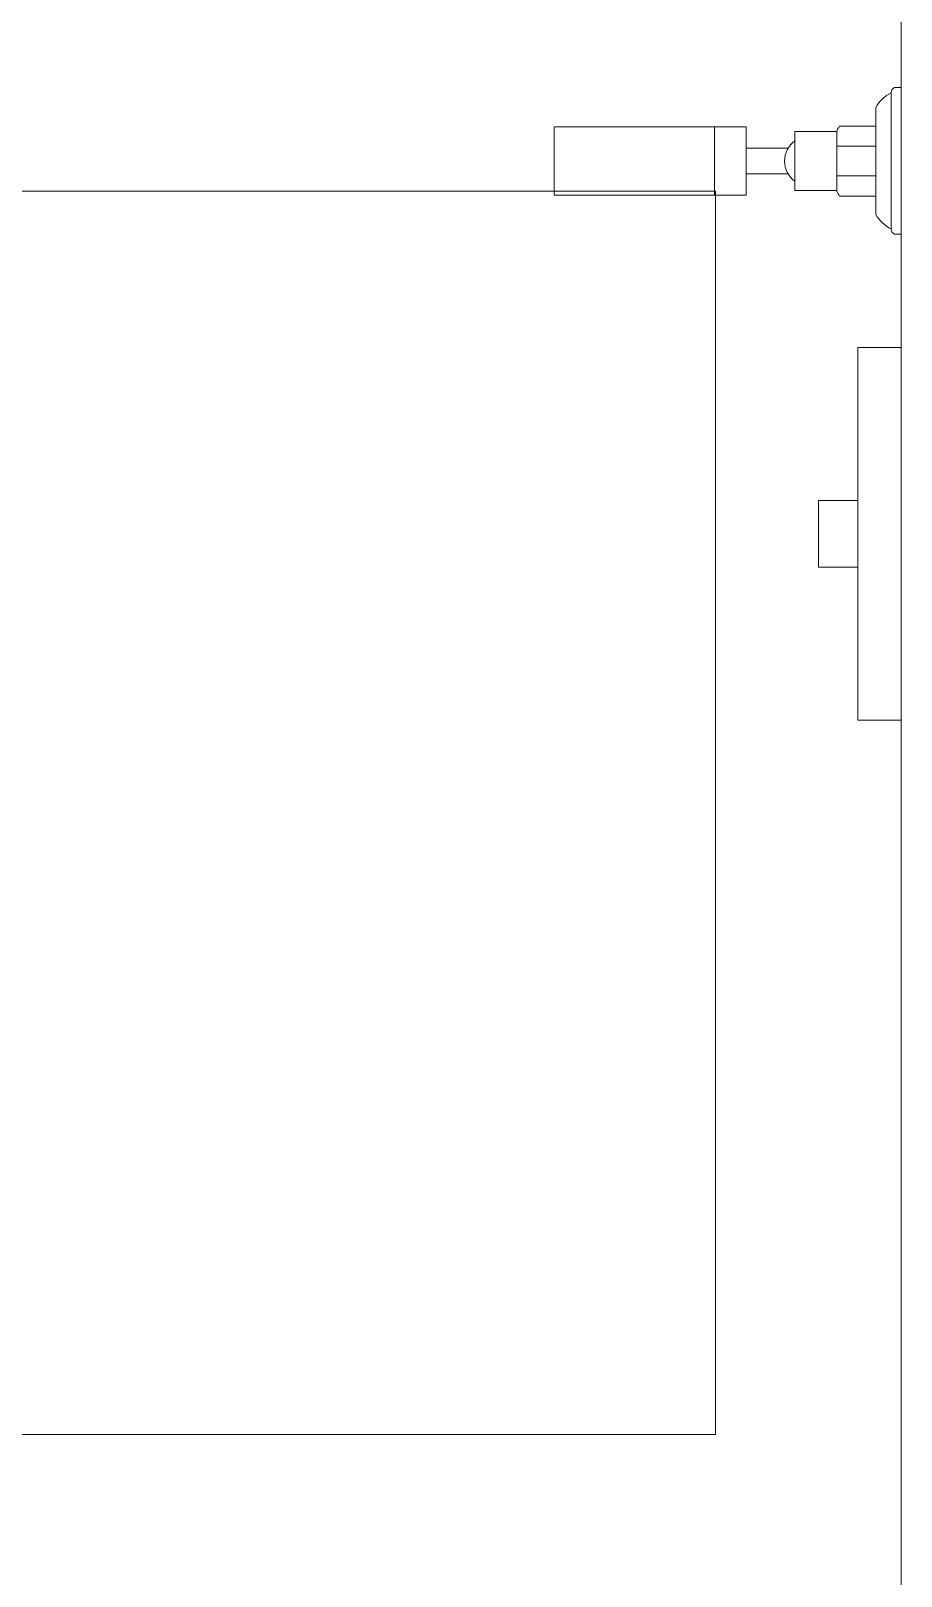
# Model space of a CAD drawing. Header units: metres. Extents: x -232 to 581, y 30 to 789.
# Drawn here: x 228.013 to 228.363, y 535.352 to 535.973 of the extents above; entities that cross this region are included whole.
import ezdxf

# ---------------------------------------------------------------- set-up
doc = ezdxf.new("R2010")
doc.units = ezdxf.units.M
for name, color, linetype, lineweight in [('A-WALL', 250, 'Continuous', 20), ('baños', 140, 'Continuous', 0), ('BOVEDILLA', 8, 'Continuous', 5), ('Columnas', 7, 'Continuous', 18)]:
    doc.layers.add(name, color=color, linetype=linetype, lineweight=lineweight)
doc.styles.get("Standard").update_dxf_attribs({"font": 'arial.ttf'})

# ---------------------------------------------------------------- blocks, each defined once
blk = doc.blocks.new('*U245')
at = {"layer": 'BOVEDILLA'}
blk.add_lwpolyline([(-0.25, -0.25), (0.25, -0.25), (0.25, 0.25), (-0.25, 0.25)], close=True, dxfattribs=at)
blk = doc.blocks.new('planta de entrepiso 20.03')
at = {"layer": 'BOVEDILLA', "color": 18, "linetype": 'ByBlock', "lineweight": -2, "true_color": 0x000000, "transparency": 16777216}
blk.add_blockref('*U245', (36.06729, -23.35274), dxfattribs=at)
blk = doc.blocks.new('A$C0ed3e1a4')
at = {"layer": 'baños'}
for p, q in [((0.13556, 0.00221), (0.13556, 0.05682)), ((0.13955, 0.05904), (0.13684, 0.05904)), ((0.13955, 0.05904), (0.13955, 0)), ((0.12942, 0.05104), (0.12942, 0.02952)), ((0.0645, 0.04318), (0.0645, 0.0157)), ((0.09684, 0.01754), (0.09684, 0.04134)), ((0.09684, 0.04134), (0.11369, 0.04134)), ((0.11369, 0.04134), (0.11369, 0.02944)), ((0.12942, 0.0435), (0.11483, 0.0435)), ((0.09408, 0.03457), (0.07722, 0.03457)), ((0.11369, 0.03539), (0.12942, 0.03539)), ((0.11369, 0.01754), (0.11369, 0.02944)), ((0.12942, 0.008), (0.12942, 0.02952)), ((0.09408, 0.02431), (0.07722, 0.02431)), ((0.11369, 0.02349), (0.12942, 0.02349)), ((0.09684, 0.01754), (0.11369, 0.01754)), ((0.12942, 0.01538), (0.11483, 0.01538)), ((0.13955, 0), (0.13684, 0))]:
    blk.add_line(p, q, dxfattribs=at)
blk.add_lwpolyline([(0.07722, 0.04318), (0, 0.04318), (0, 0.0157), (0.07722, 0.0157)], close=True, dxfattribs=at)
for centre, radius, start, end in [((0.14155, 0.0445), 0.01378, 115.78965, 151.65642), ((0.13797, 0.05691), 0.00241, 117.91788, 181.97177), ((0.10271, 0.02944), 0.01003, 125.7762, 234.2238), ((0.11932, 0.03974), 0.00586, 140.07929, 164.09241), ((0.11932, 0.01915), 0.00586, 195.90759, 219.92071), ((0.14155, 0.01454), 0.01378, 208.34358, 244.21035), ((0.13797, 0.00213), 0.00241, 178.02823, 242.08212)]:
    blk.add_arc(centre, radius, start, end, dxfattribs=at)
blk = doc.blocks.new('20.03.2026 LN 09 SEGUNDO NIVEL ARQ')
at = {"layer": 'A-WALL', "color": 5}
blk.add_line((85.29593, -45.08863), (85.29593, -46.20863), dxfattribs=at)
at = {"layer": 'baños', "color": 5}
for points in [[(85.29593, -45.6474), (85.27858, -45.6474), (85.27858, -45.7974), (85.29593, -45.7974)], [(85.27858, -45.70901), (85.26277, -45.70901), (85.26277, -45.73579), (85.27858, -45.73579)]]:
    blk.add_lwpolyline(points, close=True, dxfattribs=at)
blk.add_blockref('A$C0ed3e1a4', (85.15638, -45.60192), dxfattribs=at)
at = {"layer": 'baños', "color": 5, "linetype": 'Continuous', "flags": 8}
for tag, p in [('MODELNUMBER', (83.78129, -42.91752, 0)), ('TRADENAME', (83.78129, -42.91756, 0)), ('PRODUCT', (83.78129, -42.9176, 0)), ('MATERIAL', (83.78129, -42.91764, 0)), ('MODELNUMBER', (84.95603, -42.91752, 0)), ('TRADENAME', (84.95603, -42.91756, 0)), ('MATERIAL', (84.95603, -42.91764, 0)), ('PRODUCT', (84.95603, -42.9176, 0))]:
    blk.add_attdef(tag, p, '', height=0.0000254, rotation=180.00008, dxfattribs=at)
at = {"layer": 'baños', "color": 5, "linetype": 'Continuous'}
for tag, p, rotation in [('MODELNUMBER', (85.8912, -56.99337), 180.00008), ('TRADENAME', (85.89116, -56.99332), 180.00008), ('MATERIAL', (85.89139, -56.99324), 180.00008), ('PRODUCT', (85.89139, -56.99328), 180.00008), ('MODELNUMBER', (86.60077, -56.99337), 179.99992), ('TRADENAME', (86.60077, -56.99332), 179.99992), ('MATERIAL', (86.60077, -56.99324), 179.99992), ('PRODUCT', (86.60077, -56.99328), 179.99992)]:
    blk.add_attdef(tag, p, '', height=0.0000254, rotation=rotation, dxfattribs=at)

msp = doc.modelspace()

# ---------------------------------------------------------------- block references
at = {"layer": 'Columnas'}
msp.add_blockref('planta de entrepiso 20.03', (191.97071, 559.01125), dxfattribs=at)

# ---------------------------------------------------------------- next in the draw order: block references
at = {"color": 1}
msp.add_blockref('20.03.2026 LN 09 SEGUNDO NIVEL ARQ', (143.06677, 581.49313), dxfattribs=at)

doc.saveas('drawing.dxf')
